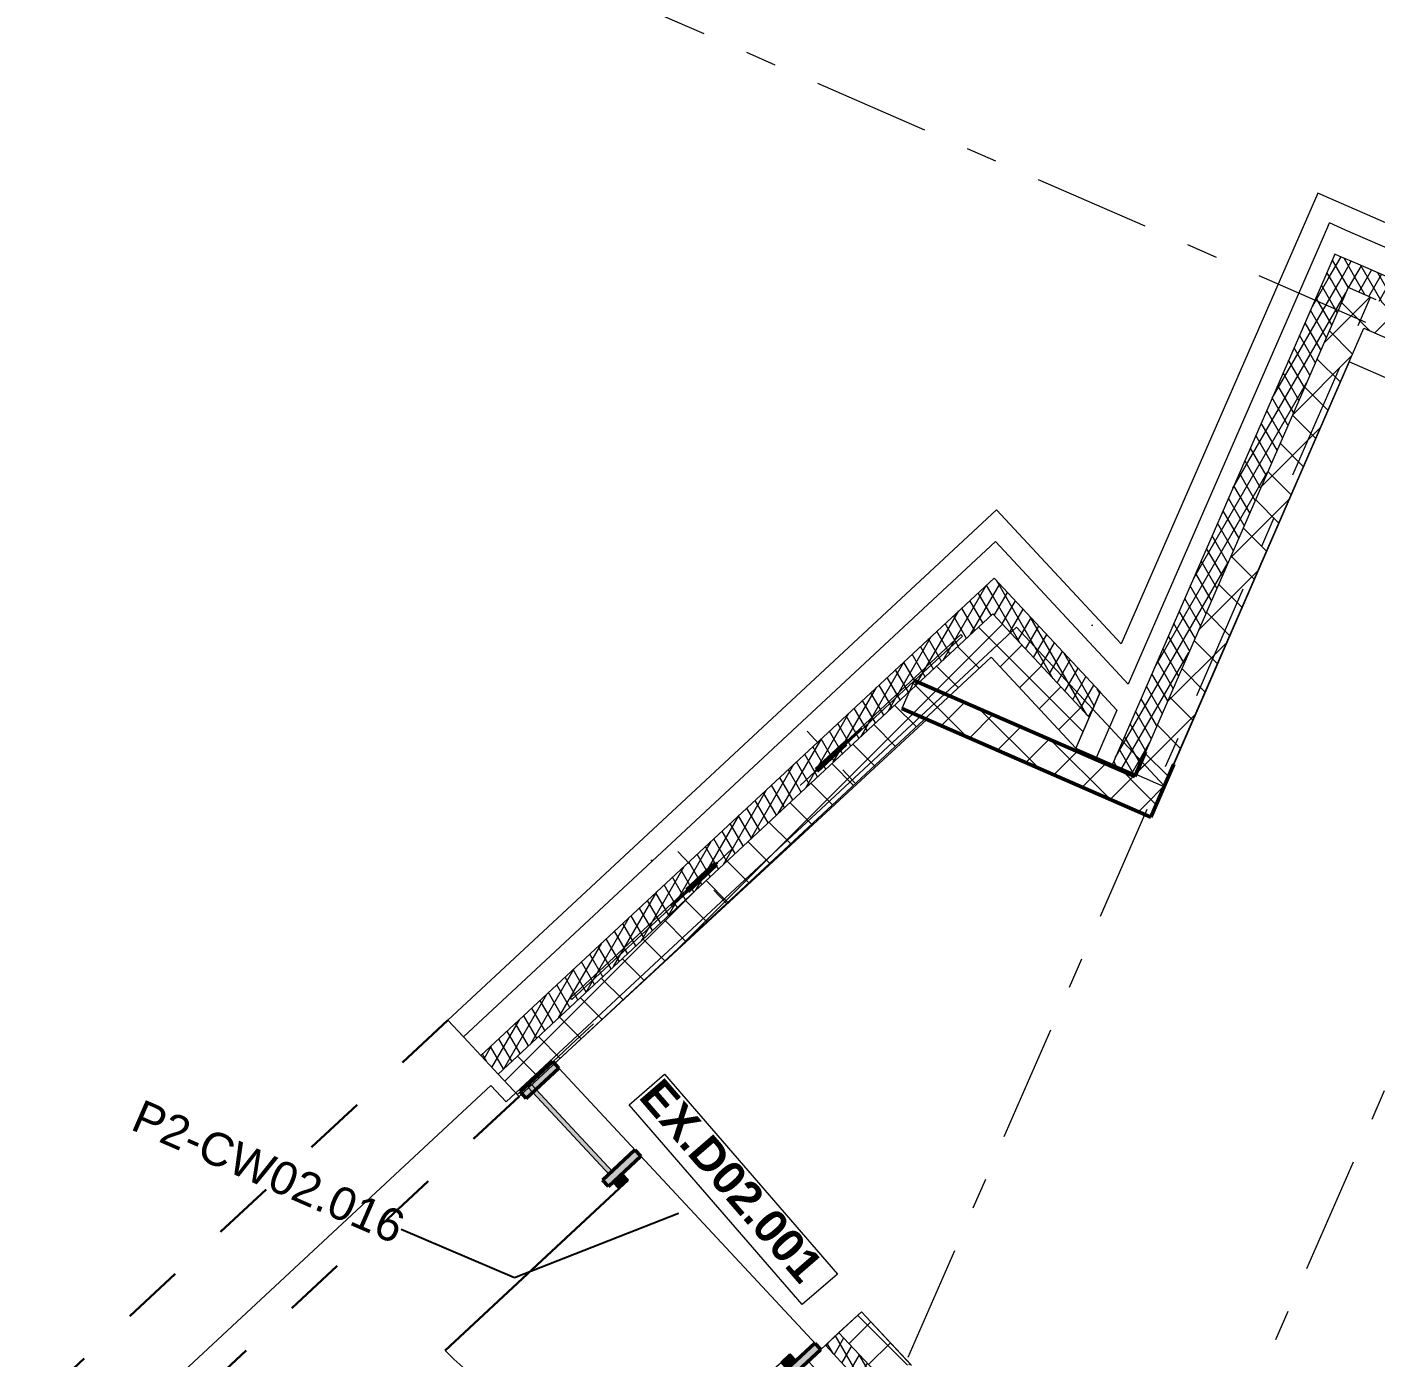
# Model space of a CAD drawing. Header units: millimetres. Extents: x -37281 to 954596, y -59787 to 956680.
# Drawn here: x 13278 to 19404, y 12541 to 18586 of the extents above; entities that cross this region are included whole.
import ezdxf
from ezdxf.enums import TextEntityAlignment as Align

# ---------------------------------------------------------------- set-up
doc = ezdxf.new("R2010")
doc.units = ezdxf.units.MM
doc.header["$MEASUREMENT"] = 0
doc.linetypes.add('Dashed', pattern=[564.444447, 282.222223, -282.222223])
doc.linetypes.add('Double Dashed', pattern=[1093.611073, 529.166651, -211.666656, 141.111112, -211.666656])
for name, color, linetype in [('A-15-M_Bracing', 7, 'Continuous'), ('A-15-MG_Structural_Grid', 7, 'Continuous'), ('A-20-M_Floor_Slab', 7, 'Continuous'), ('A-25-M_Curtain_Wall', 7, 'Continuous'), ('A-25-M_Wall_Ext', 7, 'Continuous'), ('A-25-M_Wall_Ext_Existing_HUB', 7, 'Continuous'), ('ArchiCAD Doors', 7, 'Continuous'), ('ArchiCAD Windows', 7, 'Continuous'), ('New_A-35-M_FFE-Zone', 7, 'Continuous')]:
    doc.layers.add(name, color=color, linetype=linetype)
for name, color, linetype, lineweight in [('A-15-M_Bracing_Pen_No__20', 7, 'Continuous', 0), ('A-15-M_Bracing_Pen_No__88', 8, 'Continuous', 20), ('A-20-M_Floor_Slab_Pen_No__89', 8, 'Continuous', 20), ('A-25-M_Curtain_Wall_Pen_No__1', 7, 'Continuous', 13), ('A-25-M_Curtain_Wall_Pen_No__85', 8, 'Continuous', 20), ('A-25-M_Wall_Ext_Existing_HUB_Pen_No__1', 7, 'Continuous', 13), ('A-25-M_Wall_Ext_Pen_No__21', 7, 'Continuous', 50), ('A-95-P_Text_1_50_GA_Pen_No__1', 7, 'Continuous', 13), ('ArchiCAD Doors_Pen_No__1', 7, 'Continuous', 13), ('ArchiCAD Doors_Pen_No__3', 7, 'Continuous', 18), ('ArchiCAD Windows_Pen_No__1', 7, 'Continuous', 13), ('New_ArchiCAD Zone Stamps_Pen_No__9', 7, 'Continuous', 13)]:
    doc.layers.add(name, color=color, linetype=linetype, lineweight=lineweight)
for name, color, linetype, lineweight, true_color in [('A-15-M_Bracing_Pen_No__28', 7, 'Continuous', 50, 0x2a2a2a), ('A-15-M_Bracing_Pen_No__81', 7, 'Continuous', 20, 0x6a6a6a), ('A-15-MG_Structural_Grid_Pen_No__163', 7, 'Continuous', 0, 0x750077), ('A-25-M_Curtain_Wall_Pen_No__144', 7, 'Continuous', 0, 0xc8c8c8), ('A-25-M_Curtain_Wall_Pen_No__165', 7, 'Continuous', 0, 0x006060), ('A-25-M_Curtain_Wall_Pen_No__27', 7, 'Continuous', 50, 0x2a2a2a), ('A-25-M_Curtain_Wall_Pen_No__46', 7, 'Continuous', 35, 0x444444), ('A-25-M_Wall_Ext_Existing_HUB_Pen_No__107', 7, 'Continuous', 15, 0xa6a6a6), ('A-25-M_Wall_Ext_Pen_No__107', 7, 'Continuous', 15, 0xa6a6a6), ('A-25-M_Wall_Ext_Pen_No__149', 7, 'Continuous', 0, 0x2a2a2a), ('ArchiCAD Doors_Pen_No__103', 7, 'Continuous', 15, 0xa6a6a6), ('ArchiCAD Doors_Pen_No__43', 7, 'Continuous', 30, 0x444444), ('ArchiCAD Windows_Pen_No__23', 7, 'Continuous', 30, 0x2a2a2a), ('New_A-35-M_FFE-Zone_Pen_No__74', 7, 'Continuous', 20, 0x606060)]:
    doc.layers.add(name, color=color, linetype=linetype, lineweight=lineweight, true_color=true_color)
doc.styles.add('GENERATED_STYLE_1', font='')
doc.styles.add('GENERATED_STYLE_2', font='')
doc.styles.add('GENERATED_STYLE_3', font='')
doc.styles.add('GENERATED_STYLE_4', font='')
doc.styles.get('GENERATED_STYLE_1').set_extended_font_data('Swis721 BT', bold=True)
doc.styles.get('GENERATED_STYLE_2').set_extended_font_data('Arial', bold=True)
doc.styles.get('GENERATED_STYLE_3').set_extended_font_data('Arial')
doc.styles.get('GENERATED_STYLE_4').set_extended_font_data('Swis721 BT')
doc.dimstyles.new('GENERATED_STYLE__2', dxfattribs={"dimtxt": 0.18, "dimasz": 273.6, "dimexe": 0.18, "dimexo": 0.0625, "dimgap": 0.09, "dimtad": 0, "dimtih": 1, "dimtoh": 1, "dimdec": 4, "dimzin": 0, "dimdsep": 46, "dimcen": 0.09, "dimadec": 0, "dimazin": 0, "dimtfac": 1, "dimtdec": 4, "dimtmove": 0, "dimatfit": 3, "dimldrblk": 'ARROWHEAD_5', "dimfxl": 1, "dimtolj": 1, "dimtzin": 0, "dimarcsym": 0})
pattern_1 = [(103.994, (0, 0), (-1137.956, 451.32), [0, -965.2, 0, -1079.5, 0, -1031.875]), (73.994, (0, 0), (-1195.13, 1745.31), [0, -520.7, 0, -869.95, 0, -333.375]), (33.994, (-311.5, -716.2), (785.414, 1814.82), [0, -317.5, 0, -1143, 0, -1492.25]), (23.994, (-311.5, -716.2), (250.28, 1972.77), [0, -158.75, 0, -749.3, 0, -857.25])]
pattern_2 = [(60, (0, 0), (-43.30127, 25), []), (120, (0, 0), (43.30127, 25), [])]
pattern_3 = [(45, (0, 0), (-91.9239, 91.9239), []), (135, (0, 0), (91.9239, 91.9239), [])]

# ---------------------------------------------------------------- blocks, each defined once
blk = doc.blocks.new('Thermofluids Lab_INB 2202_19_3', base_point=(19719.4, 9996.3))
at = {"layer": 'New_A-35-M_FFE-Zone_Pen_No__74', "linetype": 'Continuous'}
for p, q in [((19286.7, 17064.3), (18384.5, 14995)), ((25071.9, 14541.6), (19286.7, 17064.3)), ((17367.3, 15438.6), (15675.1, 13875.5)), ((18384.5, 14995), (17367.3, 15438.6)), ((15675.1, 13875.5), (16885.3, 12575)), ((16885.3, 12575), (17070.1, 12747)), ((17070.1, 12747), (17297.6, 12502.6))]:
    blk.add_line(p, q, dxfattribs=at)
at = {"layer": 'New_ArchiCAD Zone Stamps_Pen_No__9'}
for tag, height, style, p in [('ROOM_NAME', 250, 'GENERATED_STYLE_2', (18860.5, 11567.3)), ('zoneNameLine2', 250, 'GENERATED_STYLE_2', (18672, 11135.2)), ('ROOM_NUMBER', 200, 'GENERATED_STYLE_3', (18483.6, 10714.5)), ('measuredAreaCode', 200, 'GENERATED_STYLE_3', (18326.6, 10354.4)), ('DUMMY_649', 200, 'GENERATED_STYLE_3', (18634, 10220.3)), ('DUMMY_650', 200, 'GENERATED_STYLE_3', (19123.3, 10007)), ('DUMMY_651', 133.3, 'GENERATED_STYLE_3', (19402.6, 9900.4))]:
    blk.add_attdef(tag, text='', height=height, rotation=336.44041, dxfattribs=dict(at, style=style)).set_placement(p, align=Align.TOP_LEFT)
blk = doc.blocks.new('Slab_3_3', base_point=(4098.2, -1742.5))
at = {"layer": 'A-20-M_Floor_Slab_Pen_No__89', "linetype": 'Continuous', "flags": 128}
blk.add_lwpolyline([(4098.2, -1742.5), (7679.1, 6433.3), (7408.6, 6181.5), (7863.9, 6610.1), (7781, 6699.2), (15385.5, 13775.7), (15455.9, 13700.1), (17774.7, 15857.9), (18446.1, 15136.4), (19353.7, 17217.8), (53673.3, 2252.6), (46447.7, -14317.9), (43562.2, -13059.7), (41504.6, -17778.4), (12656.3, -5199.1), (14458.9, -1065.4), (11927.1, 38.6), (10023.8, -4326.4)], close=True, dxfattribs=at)
blk = doc.blocks.new('Curtain Wall_1_3')
at = {"layer": 'A-25-M_Curtain_Wall_Pen_No__144', "linetype": 'Continuous'}
for points in [[(15546.9, 13716.7), (15694.8, 13854.3), (15667.6, 13883.6), (15519.7, 13746)], [(15920.2, 13315.6), (16068.1, 13453.2), (16040.9, 13482.4), (15893, 13344.8)], [(16737.5, 12437.4), (16885.3, 12575), (16858.1, 12604.3), (16710.2, 12466.6)]]:
    blk.add_hatch(color=256, dxfattribs=at).paths.add_polyline_path(points)
at = {"layer": 'A-25-M_Curtain_Wall_Pen_No__165', "linetype": 'Continuous', "lineweight": 0, "true_color": 0x001818}
blk.add_hatch(color=168, dxfattribs=at).paths.add_polyline_path([(15940.3, 13382.1), (15570.4, 13779.6), (15555.8, 13765.9), (15925.7, 13368.4)])
at = {"layer": 'ArchiCAD Doors_Pen_No__103', "linetype": 'Continuous'}
for points in [[(15982.5, 13373.5), (16009.7, 13344.2), (15969.5, 13306.7), (15942.2, 13336)], [(16732.2, 12487.1), (16704.9, 12516.4), (16745.2, 12553.8), (16772.4, 12524.5)]]:
    blk.add_hatch(color=256, dxfattribs=at).paths.add_polyline_path(points)
at = {"layer": 'A-25-M_Curtain_Wall_Pen_No__1', "linetype": 'Continuous'}
for p, q in [((15570.4, 13779.6), (15555.8, 13765.9)), ((15555.8, 13765.9), (15925.7, 13368.4)), ((15940.3, 13382.1), (15570.4, 13779.6)), ((15925.7, 13368.4), (15940.3, 13382.1))]:
    blk.add_line(p, q, dxfattribs=at)
at = {"layer": 'A-25-M_Curtain_Wall_Pen_No__27', "linetype": 'Continuous'}
for p, q in [((15667.6, 13883.6), (15519.7, 13746)), ((15546.9, 13716.7), (15694.8, 13854.3)), ((15694.8, 13854.3), (15667.6, 13883.6)), ((15519.7, 13746), (15546.9, 13716.7)), ((16040.9, 13482.4), (15893, 13344.8)), ((16068.1, 13453.2), (16040.9, 13482.4)), ((15920.2, 13315.6), (16068.1, 13453.2)), ((15893, 13344.8), (15920.2, 13315.6)), ((16858.1, 12604.3), (16710.2, 12466.6)), ((16737.5, 12437.4), (16885.3, 12575)), ((16885.3, 12575), (16858.1, 12604.3)), ((16710.2, 12466.6), (16737.5, 12437.4))]:
    blk.add_line(p, q, dxfattribs=at)
at = {"layer": 'ArchiCAD Doors_Pen_No__3', "linetype": 'Continuous'}
blk.add_arc((15969.5, 13306.7), 1079.6, 222.94041, 312.94041, dxfattribs=at)
at = {"layer": 'ArchiCAD Doors_Pen_No__43', "linetype": 'Continuous'}
for p, q in [((15942.2, 13336), (15982.5, 13373.5)), ((15982.5, 13373.5), (16009.7, 13344.2)), ((15969.5, 13306.7), (15179.1, 12571.2)), ((15969.5, 13306.7), (15942.2, 13336)), ((16009.7, 13344.2), (15969.5, 13306.7)), ((16704.9, 12516.4), (16745.2, 12553.8)), ((16732.2, 12487.1), (16704.9, 12516.4)), ((16772.4, 12524.5), (16732.2, 12487.1)), ((16745.2, 12553.8), (16772.4, 12524.5))]:
    blk.add_line(p, q, dxfattribs=at)
blk = doc.blocks.new('Wall_9_3', base_point=(54299.1, 2500.7))
at = {"layer": 'A-25-M_Wall_Ext_Existing_HUB_Pen_No__107', "linetype": 'Continuous'}
h = blk.add_hatch(dxfattribs=at)
h.set_pattern_fill('613_01__ad_AR_SAND_0003', color=256, style=0, pattern_type=2)
h.set_pattern_definition(pattern_1)
h.paths.add_polyline_path([(19237.5, 17789.4), (19143.5, 17830.3), (19188.6, 17698.8), (19196.5, 17695.4)])
h = blk.add_hatch(dxfattribs=at)
h.set_pattern_fill('613_01__ad_AR_SAND_0003', color=256, style=0, pattern_type=2)
h.set_pattern_definition(pattern_1)
h.paths.add_polyline_path([(19196.5, 17695.4), (21258.9, 16796.1), (21299.9, 16890), (19237.5, 17789.4)])
h = blk.add_hatch(dxfattribs=at)
h.set_pattern_fill('613_01__ad_AR_SAND_0003', color=256, style=0, pattern_type=2)
h.set_pattern_definition(pattern_1)
h.paths.add_polyline_path([(19196.5, 17695.4), (19188.6, 17698.8), (19192.8, 17686.8)])
h = blk.add_hatch(dxfattribs=at)
h.set_pattern_fill('Batt_Insulation_0003', color=256, style=0, pattern_type=2)
h.set_pattern_definition(pattern_2)
h.paths.add_polyline_path([(19327.3, 17507.5), (19241.4, 17544.9), (19286.4, 17413.8)])
h = blk.add_hatch(dxfattribs=at)
h.set_pattern_fill('Batt_Insulation_0003', color=256, style=0, pattern_type=2)
h.set_pattern_definition(pattern_2)
h.paths.add_polyline_path([(19286.4, 17413.8), (19292.1, 17397.4), (21165, 16580.7), (21211, 16686.1), (19327.3, 17507.5)])
h = blk.add_hatch(dxfattribs=at)
h.set_pattern_fill('Concrete_Block_0003', color=256, style=0, pattern_type=2)
h.set_pattern_definition(pattern_3)
h.paths.add_polyline_path([(19409.6, 17346.1), (19292.1, 17397.4), (19353.7, 17217.8)])
h = blk.add_hatch(dxfattribs=at)
h.set_pattern_fill('Concrete_Block_0003', color=256, style=0, pattern_type=2)
h.set_pattern_definition(pattern_3)
h.paths.add_polyline_path([(19353.7, 17217.8), (21109.1, 16452.3), (21165, 16580.7), (19409.6, 17346.1)])
at = {"layer": 'A-25-M_Wall_Ext_Existing_HUB_Pen_No__1', "linetype": 'Continuous'}
for p, q in [((19192.8, 17686.8), (19196.5, 17695.4)), ((19269.8, 17663.4), (19196.5, 17695.4)), ((21258.9, 16796.1), (19269.8, 17663.4)), ((19327.3, 17507.5), (19241.4, 17544.9)), ((21211, 16686.1), (19327.3, 17507.5)), ((19409.6, 17346.1), (19292.1, 17397.4))]:
    blk.add_line(p, q, dxfattribs=at)
at = {"layer": 'A-25-M_Wall_Ext_Existing_HUB_Pen_No__1', "linetype": 'Continuous', "flags": 128}
for points in [[(21299.9, 16890), (19143.5, 17830.3)], [(19353.7, 17217.8), (21109.1, 16452.3)]]:
    blk.add_lwpolyline(points, dxfattribs=at)
blk = doc.blocks.new('Wall_10_3', base_point=(19143.5, 17830.3))
at = {"layer": 'A-25-M_Wall_Ext_Existing_HUB_Pen_No__107', "linetype": 'Continuous'}
h = blk.add_hatch(dxfattribs=at)
h.set_pattern_fill('613_01__ad_AR_SAND_0003', color=256, style=0, pattern_type=2)
h.set_pattern_definition(pattern_1)
h.paths.add_polyline_path([(19102.5, 17736.4), (19188.6, 17698.8), (19143.5, 17830.3)])
h = blk.add_hatch(dxfattribs=at)
h.set_pattern_fill('613_01__ad_AR_SAND_0003', color=256, style=0, pattern_type=2)
h.set_pattern_definition(pattern_1)
h.paths.add_polyline_path([(18326.9, 15701.2), (19192.8, 17686.8), (19188.6, 17698.8), (19102.5, 17736.4), (18250.8, 15783)])
h = blk.add_hatch(dxfattribs=at)
h.set_pattern_fill('Batt_Insulation_0003', color=256, style=0, pattern_type=2)
h.set_pattern_definition(pattern_2)
h.paths.add_polyline_path([(19281.3, 17402.1), (19286.4, 17413.8), (19241.4, 17544.9), (19221.9, 17553.4), (19175.9, 17448)])
h = blk.add_hatch(dxfattribs=at)
h.set_pattern_fill('Batt_Insulation_0003', color=256, style=0, pattern_type=2)
h.set_pattern_definition(pattern_2)
h.paths.add_polyline_path([(19175.9, 17448), (18211.1, 15235.4), (18316.5, 15189.4), (19281.3, 17402.1)])
h = blk.add_hatch(dxfattribs=at)
h.set_pattern_fill('Concrete_Block_0003', color=256, style=0, pattern_type=2)
h.set_pattern_definition(pattern_3)
h.paths.add_polyline_path([(19353.7, 17217.8), (19292.1, 17397.4), (19281.3, 17402.1), (19225.4, 17273.7)])
h = blk.add_hatch(dxfattribs=at)
h.set_pattern_fill('Batt_Insulation_0003', color=256, style=0, pattern_type=2)
h.set_pattern_definition(pattern_2)
h.paths.add_polyline_path([(19292.1, 17397.4), (19286.4, 17413.8), (19281.3, 17402.1)])
h = blk.add_hatch(dxfattribs=at)
h.set_pattern_fill('Concrete_Block_0003', color=256, style=0, pattern_type=2)
h.set_pattern_definition(pattern_3)
h.paths.add_polyline_path([(19225.4, 17273.7), (18316.5, 15189.4), (18444.8, 15133.5), (19353.7, 17217.8)])
h = blk.add_hatch(dxfattribs=at)
h.set_pattern_fill('613_01__ad_AR_SAND_0003', color=256, style=0, pattern_type=2)
h.set_pattern_definition(pattern_1)
h.paths.add_polyline_path([(18282.2, 15598.6), (18326.9, 15701.2), (18250.8, 15783), (18206.1, 15680.5)])
h = blk.add_hatch(dxfattribs=at)
h.set_pattern_fill('613_01__ad_AR_SAND_0003', color=256, style=0, pattern_type=2)
h.set_pattern_definition(pattern_1)
h.paths.add_polyline_path([(18155, 15563.4), (18043.8, 15308.4), (18137.8, 15267.4), (18231.2, 15481.6)])
at = {"layer": 'A-25-M_Wall_Ext_Existing_HUB_Pen_No__1', "linetype": 'Continuous'}
for p, q in [((19192.8, 17686.8), (19148.5, 17585.4)), ((19148.5, 17585.4), (18282.2, 15598.6)), ((19221.9, 17553.4), (19175.9, 17448)), ((19241.4, 17544.9), (19221.9, 17553.4)), ((19175.9, 17448), (18211.1, 15235.4)), ((19281.3, 17402.1), (19225.4, 17273.7)), ((19292.1, 17397.4), (19281.3, 17402.1)), ((19225.4, 17273.7), (18316.5, 15189.4)), ((18282.2, 15598.6), (18206.1, 15680.5)), ((18155, 15563.4), (18231.2, 15481.6)), ((18231.2, 15481.6), (18137.8, 15267.4))]:
    blk.add_line(p, q, dxfattribs=at)
at = {"layer": 'A-25-M_Wall_Ext_Existing_HUB_Pen_No__1', "linetype": 'Continuous', "flags": 128}
for points in [[(19143.5, 17830.3), (19102.5, 17736.4)], [(19102.5, 17736.4), (18250.8, 15783)], [(18444.8, 15133.5), (19353.7, 17217.8)], [(18155, 15563.4), (18043.8, 15308.4)], [(18043.8, 15308.4), (18137.8, 15267.4)], [(18137.8, 15267.4), (18211.1, 15235.4)], [(18211.1, 15235.4), (18316.5, 15189.4)], [(18316.5, 15189.4), (18444.8, 15133.5)]]:
    blk.add_lwpolyline(points, dxfattribs=at)
blk = doc.blocks.new('Wall_11_3', base_point=(18361.1, 15291.6))
at = {"layer": 'A-25-M_Wall_Ext_Pen_No__107', "linetype": 'Continuous'}
h = blk.add_hatch(dxfattribs=at)
h.set_pattern_fill('Concrete_Block_0003', color=256, style=0, pattern_type=2)
h.set_pattern_definition(pattern_3)
h.paths.add_polyline_path([(18361.1, 15291.6), (18312.1, 15179.3), (18384.5, 14995), (18489.4, 15235.7)])
at = {"layer": 'A-25-M_Wall_Ext_Pen_No__21', "linetype": 'Continuous', "flags": 128}
for points in [[(18361.1, 15291.6), (18312.1, 15179.3)], [(18384.5, 14995), (18489.4, 15235.7)]]:
    blk.add_lwpolyline(points, dxfattribs=at)
blk = doc.blocks.new('Wall_12_3', base_point=(18312.1, 15179.3))
at = {"layer": 'A-25-M_Wall_Ext_Pen_No__107', "linetype": 'Continuous'}
h = blk.add_hatch(dxfattribs=at)
h.set_pattern_fill('Concrete_Block_0003', color=256, style=0, pattern_type=2)
h.set_pattern_definition(pattern_3)
h.paths.add_polyline_path([(18312.1, 15179.3), (17309.7, 15616.4), (17253.7, 15488.1), (18384.5, 14995)])
at = {"layer": 'A-25-M_Wall_Ext_Pen_No__149', "linetype": 'Continuous', "flags": 128}
blk.add_lwpolyline([(17309.7, 15616.4), (17253.7, 15488.1)], dxfattribs=at)
at = {"layer": 'A-25-M_Wall_Ext_Pen_No__21', "linetype": 'Continuous', "flags": 128}
for points in [[(18312.1, 15179.3), (17309.7, 15616.4)], [(17253.7, 15488.1), (18384.5, 14995)]]:
    blk.add_lwpolyline(points, dxfattribs=at)
blk = doc.blocks.new('Simple Door Opening_2')
at = {"layer": 'ArchiCAD Doors_Pen_No__1', "linetype": 'Continuous'}
for p, q in [((-893.8, 0), (-893.8, -40)), ((893.8, 0), (893.8, -40)), ((-893.8, -40), (-893.8, -142.5)), ((893.8, -40), (893.8, -142.5)), ((-893.8, -142.5), (-893.8, -248.5)), ((893.8, -142.5), (893.8, -248.5)), ((-893.8, -248.5), (-893.8, -332.5)), ((893.8, -248.5), (893.8, -332.5)), ((-893.8, -332.5), (-893.8, -472.5)), ((893.8, -332.5), (893.8, -472.5))]:
    blk.add_line(p, q, dxfattribs=at)
blk = doc.blocks.new('Wall_14_3', base_point=(15514.5, 13724.7))
at = {"layer": 'A-25-M_Wall_Ext_Existing_HUB_Pen_No__107', "linetype": 'Continuous'}
h = blk.add_hatch(dxfattribs=at)
h.set_pattern_fill('Concrete_Block_0003', color=256, style=0, pattern_type=2)
h.set_pattern_definition(pattern_3)
h.paths.add_polyline_path([(16967.7, 12651.6), (17128.9, 12478.4), (17293.9, 12506.6), (17070.1, 12747)])
h = blk.add_hatch(dxfattribs=at)
h.set_pattern_fill('Batt_Insulation_0003', color=256, style=0, pattern_type=2)
h.set_pattern_definition(pattern_2)
h.paths.add_polyline_path([(16906.2, 12594.4), (17029.9, 12461.5), (17128.9, 12478.4), (16967.7, 12651.6)])
h = blk.add_hatch(dxfattribs=at)
h.set_pattern_fill('613_01__ad_AR_SAND_0003', color=256, style=0, pattern_type=2)
h.set_pattern_definition(pattern_1)
h.paths.add_polyline_path([(16753.6, 12452.3), (16784.1, 12419.5), (16904.9, 12440.2), (16828.6, 12522.2)])
h = blk.add_hatch(dxfattribs=at)
h.set_pattern_fill('Plaster_0003', color=256, style=0, pattern_type=2)
h.set_pattern_definition([(312.9502, (0, 0), (126.7767, 118.0155), [0, -100]), (312.9502, (97.46, 22.41), (126.7767, 118.0155), [0, -100])])
h.paths.add_polyline_path([(16724.3, 12425.1), (16737, 12411.5), (16784.1, 12419.5), (16753.6, 12452.3)])
at = {"layer": 'A-25-M_Wall_Ext_Existing_HUB_Pen_No__1', "linetype": 'Continuous'}
for p, q in [((16967.7, 12651.6), (17128.9, 12478.4)), ((16906.2, 12594.4), (17029.9, 12461.5)), ((16828.6, 12522.2), (16904.9, 12440.2)), ((16753.6, 12452.3), (16784.1, 12419.5))]:
    blk.add_line(p, q, dxfattribs=at)
at = {"layer": 'A-25-M_Wall_Ext_Existing_HUB_Pen_No__1', "linetype": 'Continuous', "flags": 128}
for points in [[(17293.9, 12506.6), (17070.1, 12747)], [(16724.3, 12425.1), (16737, 12411.5)]]:
    blk.add_lwpolyline(points, dxfattribs=at)
at = {"layer": 'ArchiCAD Doors', "color": 251, "linetype": 'Continuous', "lineweight": 20, "true_color": 0x606060, "xscale": -1, "zscale": 1000, "rotation": 132.9502455605617}
blk.add_blockref('Simple Door Opening_2', (16115.3, 13079.3), dxfattribs=at)
blk = doc.blocks.new('Rectangular Window Opening 19')
at = {"layer": 'ArchiCAD Windows_Pen_No__1', "linetype": 'Continuous'}
for p, q in [((-5275.2, 474.5), (-5288.2, 474.5)), ((-5275.2, 334.5), (-5275.2, 474.5)), ((-5275.2, 219.5), (-5275.2, 334.5)), ((-5275.2, 102.5), (-5275.2, 219.5)), ((-5275.2, 0), (-5275.2, 102.5))]:
    blk.add_line(p, q, dxfattribs=at)
at = {"layer": 'ArchiCAD Windows_Pen_No__23', "linetype": 'Dashed'}
for p, q in [((-5275.2, 474.5), (5275.2, 474.5)), ((-5275.2, 0), (5275.2, 0))]:
    blk.add_line(p, q, dxfattribs=at)
blk = doc.blocks.new('Wall_78_3', base_point=(17336.8, 16068.6))
at = {"layer": 'A-25-M_Wall_Ext_Existing_HUB_Pen_No__107', "linetype": 'Continuous'}
h = blk.add_hatch(dxfattribs=at)
h.set_pattern_fill('613_01__ad_AR_SAND_0003', color=256, style=0, pattern_type=2)
h.set_pattern_definition(pattern_1)
h.paths.add_polyline_path([(15191.2, 14072), (15261, 13996.9), (17679, 16247), (17684.2, 16391.9)])
h = blk.add_hatch(dxfattribs=at)
h.set_pattern_fill('Batt_Insulation_0003', color=256, style=0, pattern_type=2)
h.set_pattern_definition(pattern_2)
h.paths.add_polyline_path([(17673, 16081.6), (15340.8, 13911.3), (15419.1, 13827.1), (17667.2, 15919.1)])
h = blk.add_hatch(dxfattribs=at)
h.set_pattern_fill('Concrete_Block_0003', color=256, style=0, pattern_type=2)
h.set_pattern_definition(pattern_3)
h.paths.add_polyline_path([(17667.2, 15919.1), (15419.1, 13827.1), (15514.5, 13724.6), (17660.1, 15721.2)])
at = {"layer": 'A-25-M_Wall_Ext_Existing_HUB_Pen_No__1', "linetype": 'Continuous'}
for p, q in [((17679, 16247), (15261, 13996.9)), ((17673, 16081.6), (15340.8, 13911.3)), ((17667.2, 15919.1), (15419.1, 13827.1)), ((15191.2, 14072), (15261, 13996.9)), ((15261, 13996.9), (15340.8, 13911.3)), ((15340.8, 13911.3), (15419.1, 13827.1)), ((15419.1, 13827.1), (15514.5, 13724.6)), ((15514.5, 13724.6), (15524, 13733.5))]:
    blk.add_line(p, q, dxfattribs=at)
at = {"layer": 'A-25-M_Wall_Ext_Existing_HUB_Pen_No__1', "linetype": 'Continuous', "flags": 128}
for points in [[(17684.2, 16391.9), (15191.2, 14072)], [(15514.5, 13724.6), (17660.1, 15721.2)]]:
    blk.add_lwpolyline(points, dxfattribs=at)
at = {"layer": 'ArchiCAD Windows', "color": 251, "linetype": 'Continuous', "lineweight": 20, "true_color": 0x606060, "zscale": 1000, "rotation": 222.9404147760818}
blk.add_blockref('Rectangular Window Opening 19', (11329.4, 10478.3), dxfattribs=at)
blk = doc.blocks.new('Wall_102_3', base_point=(17336.8, 16068.6))
at = {"layer": 'A-25-M_Wall_Ext_Existing_HUB_Pen_No__107', "linetype": 'Continuous'}
h = blk.add_hatch(dxfattribs=at)
h.set_pattern_fill('613_01__ad_AR_SAND_0003', color=256, style=0, pattern_type=2)
h.set_pattern_definition(pattern_1)
h.paths.add_polyline_path([(18250.8, 15783), (17684.2, 16391.9), (17679, 16247), (18206.1, 15680.5)])
h = blk.add_hatch(dxfattribs=at)
h.set_pattern_fill('Batt_Insulation_0003', color=256, style=0, pattern_type=2)
h.set_pattern_definition(pattern_2)
h.paths.add_polyline_path([(18155.1, 15563.6), (17673, 16081.6), (17667.2, 15919.1), (18105, 15448.6)])
h = blk.add_hatch(dxfattribs=at)
h.set_pattern_fill('Concrete_Block_0003', color=256, style=0, pattern_type=2)
h.set_pattern_definition(pattern_3)
h.paths.add_polyline_path([(18105, 15448.6), (17667.2, 15919.1), (17660.1, 15721.2), (18044, 15308.7)])
at = {"layer": 'A-25-M_Wall_Ext_Existing_HUB_Pen_No__1', "linetype": 'Continuous'}
for p, q in [((18206.1, 15680.5), (17679, 16247)), ((18155.1, 15563.6), (17673, 16081.6)), ((18105, 15448.6), (17667.2, 15919.1))]:
    blk.add_line(p, q, dxfattribs=at)
at = {"layer": 'A-25-M_Wall_Ext_Existing_HUB_Pen_No__1', "linetype": 'Continuous', "flags": 128}
for points in [[(18250.8, 15783), (17684.2, 16391.9)], [(17660.1, 15721.2), (18044, 15308.7)], [(18155.1, 15563.6), (18105, 15448.6)], [(18105, 15448.6), (18044, 15308.7)]]:
    blk.add_lwpolyline(points, dxfattribs=at)
blk = doc.blocks.new('Column_11_3', base_point=(17560.8, 15853.9))
at = {"layer": 'A-15-M_Bracing_Pen_No__81', "linetype": 'Continuous', "lineweight": 0, "true_color": 0x353535}
blk.add_hatch(color=250, dxfattribs=at).paths.add_polyline_path([(16994.1, 15333.3), (16862.7, 15211.1), (16869.6, 15203.8), (17000.9, 15326)])
at = {"layer": 'A-15-M_Bracing_Pen_No__20', "linetype": 'Continuous'}
for p, q in [((16877.3, 15327.1), (16822.8, 15385.7)), ((17001.8, 15333.7), (17071.9, 15398.9)), ((16861.8, 15203.4), (16791.7, 15138.2)), ((16986.3, 15210), (17040.8, 15151.4))]:
    blk.add_line(p, q, dxfattribs=at)
blk.add_point((16931.8, 15268.6), dxfattribs=at)
at = {"layer": 'A-15-M_Bracing_Pen_No__28', "linetype": 'Continuous'}
for p, q in [((16994.1, 15333.3), (16862.7, 15211.1)), ((17000.9, 15326), (16869.6, 15203.8)), ((16994.1, 15333.3), (17000.9, 15326)), ((16862.7, 15211.1), (16869.6, 15203.8))]:
    blk.add_line(p, q, dxfattribs=at)
at = {"layer": 'A-15-M_Bracing_Pen_No__88', "linetype": 'Continuous', "flags": 128}
for points in [[(16994.1, 15333.3), (17522.2, 15824.8)], [(17311.9, 15615.5), (17529, 15817.5)], [(17522.2, 15824.8), (17529, 15817.5)], [(17309.7, 15616.4), (17307.4, 15611.3), (17000.9, 15326)], [(17309.7, 15616.4), (17311.9, 15615.5)]]:
    blk.add_lwpolyline(points, dxfattribs=at)
blk = doc.blocks.new('Column_12_3', base_point=(15715.5, 14136.7))
at = {"layer": 'A-15-M_Bracing_Pen_No__81', "linetype": 'Continuous', "lineweight": 0, "true_color": 0x353535}
blk.add_hatch(color=250, dxfattribs=at).paths.add_polyline_path([(16275.4, 14664.6), (16282.3, 14657.3), (16413.6, 14779.5), (16406.8, 14786.8)])
at = {"layer": 'A-15-M_Bracing_Pen_No__20', "linetype": 'Continuous'}
for p, q in [((16290, 14780.6), (16235.5, 14839.2)), ((16414.5, 14787.2), (16484.6, 14852.4)), ((16274.5, 14656.9), (16204.4, 14591.7)), ((16399, 14663.5), (16453.5, 14604.9))]:
    blk.add_line(p, q, dxfattribs=at)
blk.add_point((16344.5, 14722), dxfattribs=at)
at = {"layer": 'A-15-M_Bracing_Pen_No__28', "linetype": 'Continuous'}
for p, q in [((16406.8, 14786.8), (16275.4, 14664.6)), ((16413.6, 14779.5), (16282.3, 14657.3)), ((16406.8, 14786.8), (16413.6, 14779.5)), ((16275.4, 14664.6), (16282.3, 14657.3))]:
    blk.add_line(p, q, dxfattribs=at)
at = {"layer": 'A-15-M_Bracing_Pen_No__88', "linetype": 'Continuous', "flags": 128}
for points in [[(16275.4, 14664.6), (15747.3, 14173.1)], [(16282.3, 14657.3), (15754.1, 14165.8)], [(15754.1, 14165.8), (15747.3, 14173.1)]]:
    blk.add_lwpolyline(points, dxfattribs=at)
blk = doc.blocks.new('Standard grid marker')
at = {"layer": 'A-15-MG_Structural_Grid_Pen_No__163', "linetype": 'Double Dashed'}
blk.add_line((1000, 0), (29726, 0), dxfattribs=at)
at = {"layer": 'A-15-MG_Structural_Grid_Pen_No__163', "style": 'GENERATED_STYLE_4'}
for tag, p in [('AC_MarkerText_1_0', (-500, 41.2)), ('AC_MarkerText_1_1', (31226, 41.2))]:
    blk.add_attdef(tag, text='', height=350, rotation=90, dxfattribs=at).set_placement(p, align=Align.MIDDLE_CENTER)
blk = doc.blocks.new('Standard grid marker_2')
at = {"layer": 'A-15-MG_Structural_Grid_Pen_No__163', "linetype": 'Double Dashed'}
blk.add_line((1909.1, 0), (86140.3, 0), dxfattribs=at)
at = {"layer": 'A-15-MG_Structural_Grid_Pen_No__163', "style": 'GENERATED_STYLE_4'}
for tag, p in [('AC_MarkerText_1_0', (-500, 952.5)), ('AC_MarkerText_1_1', (88549.4, 952.5))]:
    blk.add_attdef(tag, text='', height=350, rotation=360, dxfattribs=at).set_placement(p, align=Align.MIDDLE_CENTER)
blk = doc.blocks.new('ARROWHEAD_5')
at = {"color": 0, "linetype": 'Continuous', "lineweight": 0}
blk.add_line((0, 0), (-1, 0), dxfattribs=at)
blk.add_solid([(-1, 0.2679), (0, 0), (-1, -0.2679), (-1, 0.2679)], dxfattribs=at)

msp = doc.modelspace()

# ---------------------------------------------------------------- linework, layer by layer
at = {"layer": 'A-95-P_Text_1_50_GA_Pen_No__1', "linetype": 'Continuous', "flags": 128}
msp.add_lwpolyline([(16174.7, 13826), (16960.7, 12917.8), (16800.6, 12779.3), (16014.5, 13687.4)], close=True, dxfattribs=at)

# ---------------------------------------------------------------- block references
at = {"layer": 'A-15-M_Bracing', "color": 250, "lineweight": 50, "true_color": 0x2a2a2a}
for name, p in [('Column_11_3', (17560.8, 15853.9)), ('Column_12_3', (15715.5, 14136.7))]:
    msp.add_blockref(name, p, dxfattribs=at)
at = {"layer": 'A-15-MG_Structural_Grid', "color": 8, "linetype": 'Continuous', "lineweight": 15, "zscale": 1000}
for name, p, rotation in [('Standard grid marker_2', (8103.9, 22153.2), 336.440411583993), ('Standard grid marker', (20514.7, 19955.4), 246.440411583993), ('Standard grid marker', (21889.7, 19355.8), 246.440411583993)]:
    msp.add_blockref(name, p, dxfattribs=dict(at, rotation=rotation))
at = {"layer": 'A-20-M_Floor_Slab', "color": 8, "linetype": 'Continuous', "lineweight": 20}
msp.add_blockref('Slab_3_3', (4098.2, -1742.5), dxfattribs=at)
at = {"layer": 'A-25-M_Curtain_Wall', "linetype": 'Continuous', "lineweight": 0}
msp.add_blockref('Curtain Wall_1_3', (0, 0), dxfattribs=at)
at = {"layer": 'A-25-M_Wall_Ext', "color": 250, "lineweight": 50, "true_color": 0x2a2a2a}
for name, p in [('Wall_12_3', (18312.1, 15179.3)), ('Wall_11_3', (18361.1, 15291.6))]:
    msp.add_blockref(name, p, dxfattribs=at)
at = {"layer": 'A-25-M_Wall_Ext_Existing_HUB', "color": 250, "lineweight": 50, "true_color": 0x2a2a2a}
for name, p in [('Wall_10_3', (19143.5, 17830.3)), ('Wall_9_3', (54299.1, 2500.7)), ('Wall_78_3', (17336.8, 16068.6)), ('Wall_102_3', (17336.8, 16068.6)), ('Wall_14_3', (15514.5, 13724.7))]:
    msp.add_blockref(name, p, dxfattribs=at)
at = {"layer": 'New_A-35-M_FFE-Zone', "linetype": 'Continuous'}
msp.add_blockref('Thermofluids Lab_INB 2202_19_3', (19719.4, 9996.3), dxfattribs=at)

# ---------------------------------------------------------------- texts
at = {"layer": 'A-25-M_Curtain_Wall_Pen_No__46', "linetype": 'Continuous', "insert": (14979, 13120.8), "char_height": 150, "attachment_point": 6, "rotation": 336.49416, "style": 'GENERATED_STYLE_4'}
msp.add_mtext('\\A1;{\\fSwis721 BT|b0|i0|c0|p34;P2-CW02.016\\P\\fSwis721 BT|b0|i0|c0|p34;}', dxfattribs=at)
at = {"layer": 'A-95-P_Text_1_50_GA_Pen_No__1', "linetype": 'Continuous', "insert": (16166.5, 13818.9), "char_height": 150, "attachment_point": 1, "rotation": 310.87713, "style": 'GENERATED_STYLE_1'}
msp.add_mtext('\\A1;{\\fSwis721 BT|b1|i0|c0|p34;EX.D02.001}', dxfattribs=at)

# ---------------------------------------------------------------- leaders
at = {"layer": 'A-25-M_Curtain_Wall_Pen_No__85', "linetype": 'Continuous', "annotation_type": 0, "has_hookline": 1, "hookline_direction": 1, "text_width": 1535.7, "horizontal_direction": (0.917019, -0.398843, 0)}
msp.add_leader([(16238.4, 13193.9), (15494, 12900.7), (14979.1, 13120.8)], dimstyle='GENERATED_STYLE__2', dxfattribs=at)

doc.saveas('drawing.dxf')
